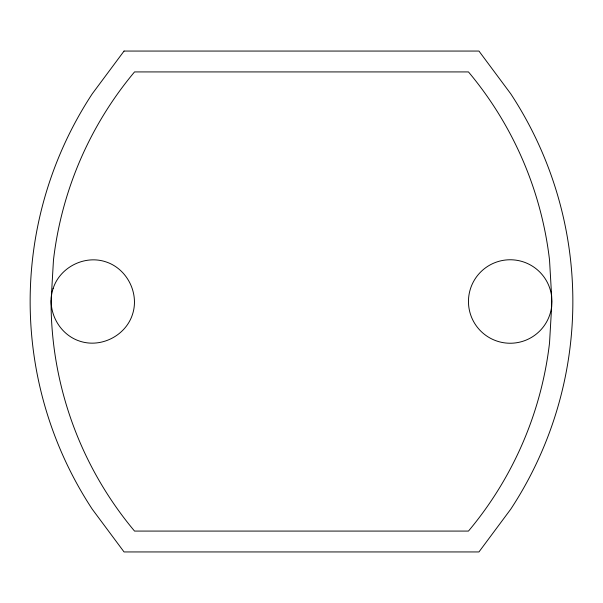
<?xml version="1.0" encoding="UTF-8"?>
<svg xmlns="http://www.w3.org/2000/svg" width="603" height="603" viewBox="0 0 603 603"><rect width="100%" height="100%" fill="white"/><g stroke="black" fill="none" stroke-linecap="round" stroke-linejoin="round"><path stroke-width="0.9" d="M51.157 299.721L51.059 301.5A357.406 357.406 0 0 0 134.537 531.077L468.463 531.077A357.406 357.406 0 0 0 549.529 342.956L551.941 301.5L549.529 260.044A357.406 357.406 0 0 0 468.463 71.923L134.537 71.923A357.406 357.406 0 0 0 53.471 260.044L51.225 298.651M53.139 288.483C46.039 309.671 58.514 334.326 79.784 341.162C100.965 348.255 125.62 335.788 132.456 314.517C139.557 293.329 127.082 268.674 105.811 261.838C84.631 254.745 59.968 267.212 53.139 288.483M124.052 51.059L92.282 93.774A378.307 378.307 0 0 0 92.282 509.226L124.052 551.941L478.948 551.941L510.718 509.226A378.307 378.307 0 0 0 510.718 93.774L478.948 51.059L124.052 51.059M551.602 306.837L551.572 295.937A41.743 41.743 0 0 0 487.676 266.36A41.743 41.743 0 0 0 487.872 336.768A41.743 41.743 0 0 0 551.602 306.837"/></g></svg>
